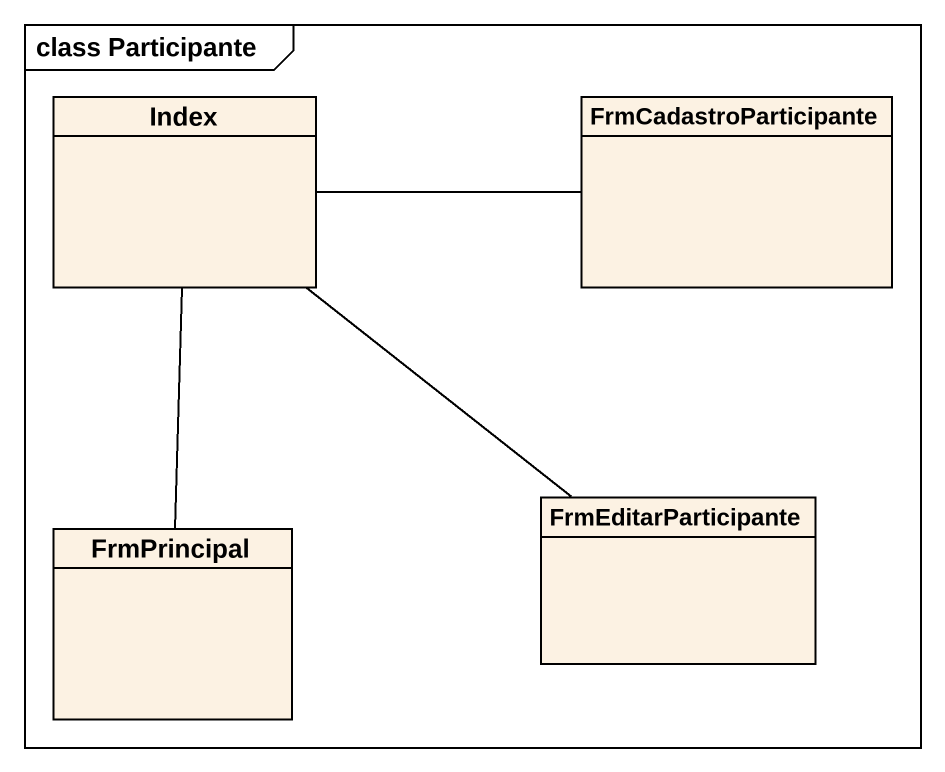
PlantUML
@startuml
mainframe class Participante
hide circle
hide empty members
class Index
class FrmCadastroParticipante
class FrmPrincipal
class FrmEditarParticipante
FrmCadastroParticipante -left- Index
FrmPrincipal -up- Index
FrmEditarParticipante -up- Index
@enduml
